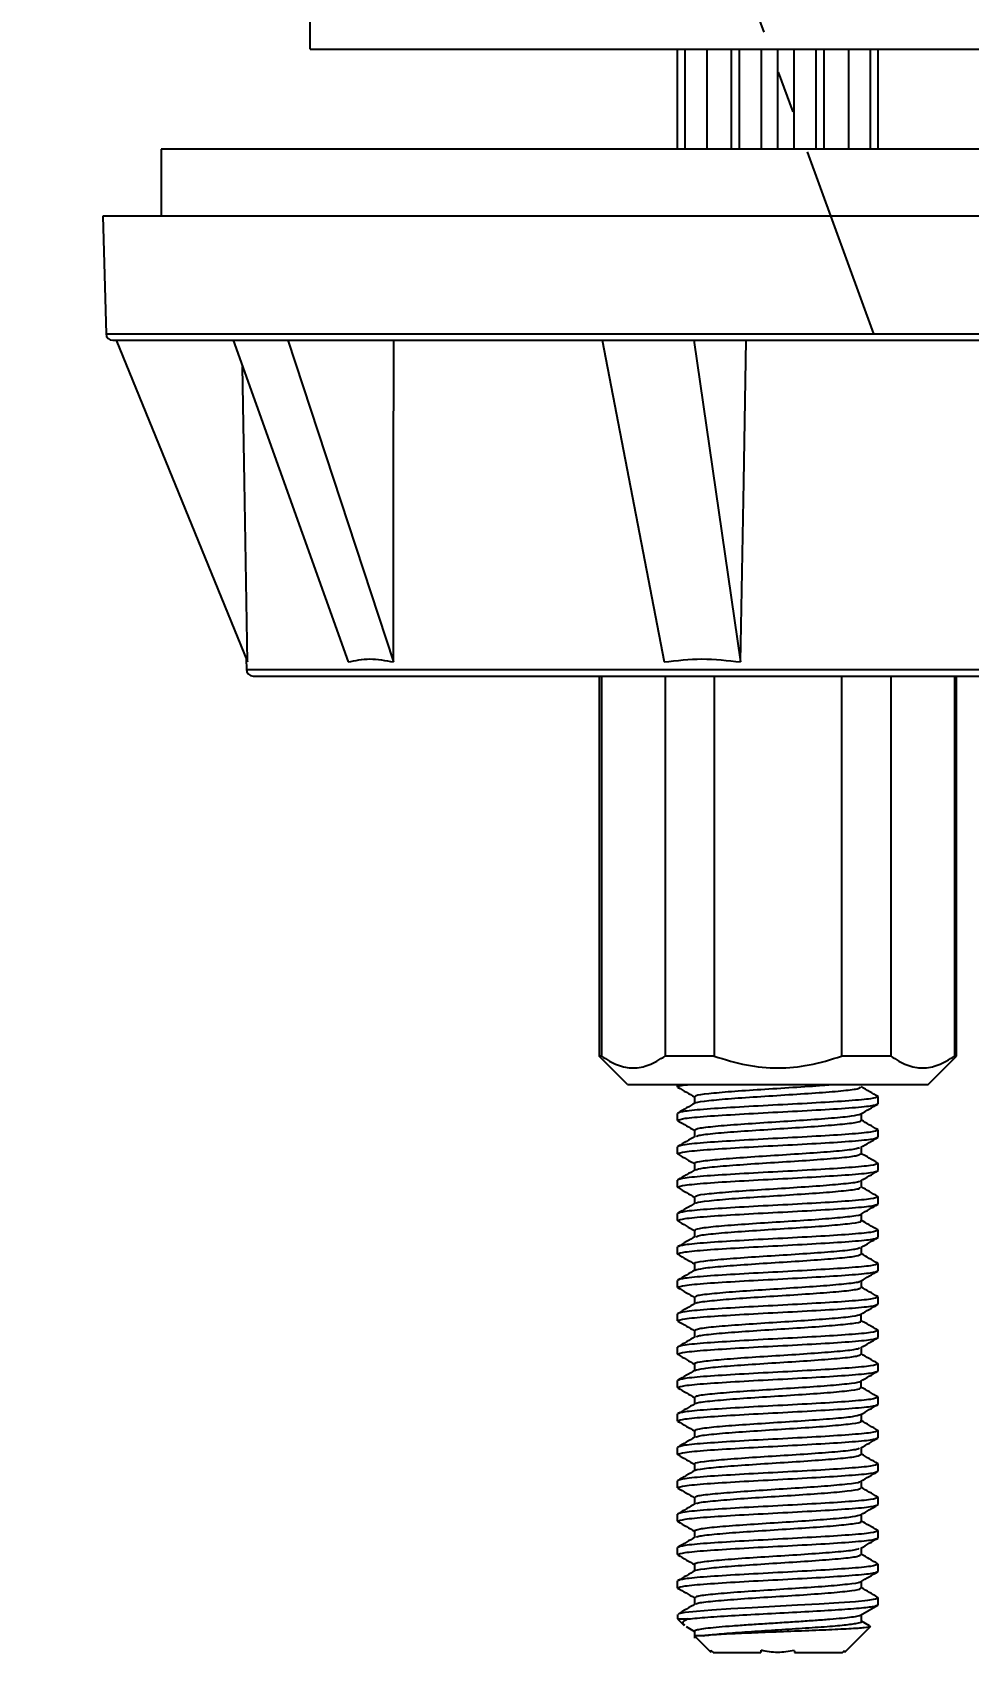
# Model space of a CAD drawing. Header units: millimetres. Extents: x 1261 to 1854, y -639 to -219.
# Drawn here: x 1374.28 to 1402.29, y -533.43 to -484.93 of the extents above; entities that cross this region are included whole.
import ezdxf

# ---------------------------------------------------------------- set-up
doc = ezdxf.new("R2010")
doc.units = ezdxf.units.MM
doc.header["$LTSCALE"] = 0.1
doc.linetypes.add('CENTERX2', pattern=[101.6, 63.5, -12.7, 12.7, -12.7])
doc.layers.get('0').update_dxf_attribs({"lineweight": 13})
doc.layers.add('CENTER', color=1, linetype='CENTERX2')
doc.layers.add('DIM', color=3, linetype='Continuous', lineweight=9)
doc.styles.get("Standard").update_dxf_attribs({"font": 'arial.ttf'})
doc.dimstyles.new('ISO-25', dxfattribs={"dimtxt": 2.5, "dimasz": 2.5, "dimexe": 1.25, "dimexo": 0.625, "dimtad": 1, "dimtxsty": 'Standard', "dimcen": 2.5, "dimadec": 0, "dimazin": 0, "dimtfac": 1, "dimtmove": 0, "dimatfit": 3, "dimfxl": 0, "dimarcsym": 0})

# ---------------------------------------------------------------- blocks, each defined once
blk = doc.blocks.new('*D26')
at = {"layer": 'Defpoints', "color": 0}
for p in [(1403.894, -367.966), (1389.84, -385.919), (1376.617, -431.218), (1399.449, -493.949), (1403.894, -510.787)]:
    blk.add_point(p, dxfattribs=at)
at = {"layer": 'DIM', "color": 3, "linetype": 'ByBlock', "lineweight": -2}
blk.add_line((1376.403, -430.63), (1362.061, -391.227), dxfattribs=at)
blk.add_arc((1403.894, -506.16), 121.059, 91.18324, 108.81676, dxfattribs=at)
at = {"layer": 'DIM', "color": 3}
for points in [[(1401.389, -384.71), (1401.398, -385.543), (1403.894, -385.1)], [(1364.985, -391.963), (1364.708, -391.178), (1362.489, -392.401)]]:
    blk.add_solid(points, dxfattribs=at)
at = {"layer": 'DIM', "color": 3, "insert": (1382.32, -383.81), "char_height": 5, "attachment_point": 5, "rotation": 10}
blk.add_mtext('20°', dxfattribs=at)

msp = doc.modelspace()

# ---------------------------------------------------------------- linework, layer by layer
at = {"color": 7, "linetype": 'Continuous', "lineweight": 25}
for p, q in [((1382.587, -485.426), (1382.587, -484.426)), ((1382.587, -485.426), (1424.587, -485.426)), ((1393.587, -488.426), (1393.587, -485.426)), ((1393.816, -488.426), (1393.816, -485.426)), ((1394.466, -488.426), (1394.466, -485.426)), ((1395.199, -488.426), (1395.199, -485.426)), ((1395.439, -488.426), (1395.439, -485.426)), ((1396.1, -488.426), (1396.1, -485.426)), ((1396.587, -488.426), (1396.587, -485.426)), ((1397.075, -488.426), (1397.075, -485.426)), ((1397.735, -488.426), (1397.735, -485.426)), ((1397.976, -488.426), (1397.976, -485.426)), ((1398.709, -488.426), (1398.709, -485.426)), ((1399.359, -488.426), (1399.359, -485.426)), ((1399.587, -488.426), (1399.587, -485.426)), ((1378.133, -488.426), (1378.133, -490.426)), ((1403.987, -488.426), (1378.133, -488.426)), ((1376.387, -490.426), (1376.479, -493.949)), ((1428.182, -490.426), (1376.387, -490.426)), ((1376.479, -493.949), (1428.089, -493.949)), ((1376.68, -494.145), (1427.914, -494.145)), ((1376.786, -494.145), (1380.709, -503.772)), ((1380.288, -494.145), (1383.726, -503.772)), ((1381.917, -494.145), (1385.083, -503.772)), ((1391.327, -494.145), (1393.188, -503.772)), ((1394.069, -494.145), (1395.472, -503.772)), ((1380.674, -503.685), (1380.679, -503.997)), ((1380.679, -503.997), (1383.252, -503.997)), ((1380.88, -504.195), (1383.43, -504.195)), ((1383.252, -503.997), (1424.627, -503.997)), ((1383.43, -504.195), (1383.599, -504.195)), ((1383.599, -504.195), (1424.45, -504.195)), ((1391.237, -504.195), (1391.237, -515.576)), ((1391.306, -504.195), (1391.306, -515.576)), ((1393.209, -504.195), (1393.209, -515.576)), ((1394.684, -504.195), (1394.684, -515.576)), ((1398.491, -504.195), (1398.491, -515.576)), ((1399.966, -504.195), (1399.966, -515.576)), ((1401.869, -504.195), (1401.869, -515.576)), ((1401.937, -515.576), (1401.937, -504.195)), ((1392.087, -516.426), (1391.237, -515.576)), ((1391.306, -515.576), (1391.237, -515.576)), ((1394.684, -515.576), (1393.209, -515.576)), ((1399.966, -515.576), (1398.491, -515.576)), ((1401.087, -516.426), (1401.937, -515.576)), ((1401.937, -515.576), (1401.869, -515.576)), ((1392.087, -516.426), (1401.087, -516.426)), ((1393.587, -516.5), (1393.587, -516.426)), ((1393.64, -516.514), (1393.587, -516.5)), ((1394.089, -516.787), (1394.089, -516.99)), ((1399.587, -517), (1399.587, -516.788)), ((1393.587, -517.5), (1393.587, -517.288)), ((1393.644, -517.515), (1393.587, -517.5)), ((1399.087, -517.5), (1399.087, -517.296)), ((1394.088, -517.786), (1394.088, -517.991)), ((1399.524, -517.771), (1399.587, -517.788)), ((1399.587, -518), (1399.587, -517.788)), ((1393.587, -518.5), (1393.587, -518.288)), ((1393.65, -518.517), (1393.587, -518.5)), ((1399.087, -518.501), (1399.087, -518.297)), ((1394.088, -518.788), (1394.088, -518.992)), ((1399.53, -518.773), (1399.587, -518.788)), ((1399.587, -519), (1399.587, -518.788)), ((1393.587, -519.5), (1393.587, -519.288)), ((1393.629, -519.517), (1393.587, -519.5)), ((1399.087, -519.501), (1399.087, -519.297)), ((1394.089, -519.787), (1394.089, -519.992)), ((1399.535, -519.774), (1399.587, -519.788)), ((1399.587, -520), (1399.587, -519.788)), ((1393.587, -520.5), (1393.587, -520.288)), ((1399.087, -520.501), (1399.087, -520.297)), ((1393.632, -520.512), (1393.587, -520.5)), ((1394.088, -520.788), (1394.088, -520.992)), ((1399.545, -520.771), (1399.587, -520.788)), ((1399.587, -521), (1399.587, -520.788)), ((1393.587, -521.5), (1393.587, -521.288)), ((1399.086, -521.502), (1399.086, -521.297)), ((1393.634, -521.512), (1393.587, -521.5)), ((1394.089, -521.787), (1394.089, -521.991)), ((1399.531, -521.773), (1399.587, -521.788)), ((1399.587, -522), (1399.587, -521.788)), ((1393.587, -522.5), (1393.587, -522.288)), ((1399.085, -522.501), (1399.085, -522.298)), ((1393.639, -522.514), (1393.587, -522.5)), ((1394.09, -522.787), (1394.09, -522.991)), ((1399.53, -522.773), (1399.587, -522.788)), ((1399.587, -523), (1399.587, -522.788)), ((1393.587, -523.5), (1393.587, -523.288)), ((1399.084, -523.501), (1399.084, -523.297)), ((1393.64, -523.514), (1393.587, -523.5)), ((1394.09, -523.787), (1394.09, -523.99)), ((1399.529, -523.772), (1399.587, -523.788)), ((1399.587, -524), (1399.587, -523.788)), ((1393.587, -524.5), (1393.587, -524.288)), ((1399.085, -524.501), (1399.085, -524.298)), ((1393.646, -524.516), (1393.587, -524.5)), ((1394.091, -524.787), (1394.091, -524.991)), ((1399.535, -524.774), (1399.587, -524.788)), ((1399.587, -525), (1399.587, -524.788)), ((1393.587, -525.5), (1393.587, -525.288)), ((1399.084, -525.501), (1399.084, -525.297)), ((1393.644, -525.515), (1393.587, -525.5)), ((1394.09, -525.787), (1394.09, -525.99)), ((1399.536, -525.774), (1399.587, -525.788)), ((1399.587, -526), (1399.587, -525.788)), ((1393.587, -526.5), (1393.587, -526.288)), ((1393.643, -526.515), (1393.587, -526.5)), ((1399.085, -526.501), (1399.085, -526.297)), ((1399.541, -526.776), (1399.587, -526.788)), ((1394.089, -526.786), (1394.089, -526.991)), ((1399.587, -527), (1399.587, -526.788)), ((1393.587, -527.5), (1393.587, -527.288)), ((1393.63, -527.517), (1393.587, -527.5)), ((1399.087, -527.501), (1399.087, -527.296)), ((1394.088, -527.787), (1394.088, -527.991)), ((1399.542, -527.776), (1399.587, -527.788)), ((1399.587, -528), (1399.587, -527.788)), ((1393.587, -528.5), (1393.587, -528.288)), ((1393.64, -528.514), (1393.587, -528.5)), ((1399.086, -528.501), (1399.086, -528.296)), ((1394.088, -528.787), (1394.088, -528.991)), ((1399.545, -528.771), (1399.587, -528.788)), ((1399.587, -529), (1399.587, -528.788)), ((1393.587, -529.5), (1393.587, -529.288)), ((1393.646, -529.516), (1393.587, -529.5)), ((1399.087, -529.5), (1399.087, -529.296)), ((1394.087, -529.787), (1394.087, -529.991)), ((1399.525, -529.771), (1399.587, -529.788)), ((1399.587, -530), (1399.587, -529.788)), ((1393.587, -530.5), (1393.587, -530.288)), ((1393.651, -530.517), (1393.587, -530.5)), ((1399.087, -530.502), (1399.087, -530.297)), ((1394.088, -530.788), (1394.088, -530.992)), ((1399.531, -530.773), (1399.587, -530.788)), ((1399.587, -531), (1399.587, -530.788)), ((1393.587, -531.5), (1393.587, -531.288)), ((1399.086, -531.501), (1399.086, -531.298)), ((1394.09, -531.791), (1394.09, -531.991)), ((1399.063, -532.309), (1399.579, -532.01)), ((1399.535, -531.774), (1399.587, -531.788)), ((1399.587, -532), (1399.587, -531.788)), ((1393.587, -532.288), (1393.587, -532.426)), ((1393.587, -532.426), (1393.781, -532.62)), ((1393.587, -532.426), (1393.901, -532.426)), ((1399.086, -532.501), (1399.086, -532.296)), ((1399.333, -532.634), (1399.086, -532.49)), ((1393.838, -532.652), (1394.089, -532.798)), ((1394.087, -532.926), (1394.581, -533.42)), ((1394.089, -532.788), (1394.089, -533.001)), ((1399.358, -532.656), (1398.581, -533.432)), ((1399.327, -532.645), (1399.358, -532.656)), ((1394.651, -533.426), (1396.081, -533.426)), ((1397.081, -533.426), (1398.524, -533.426))]:
    msp.add_line(p, q, dxfattribs=at)
at = {"color": 7, "linetype": 'Continuous', "lineweight": 25, "flags": 128}
for points in [[(1385.083, -503.772), (1385.086, -498.381), (1385.09, -494.145)], [(1395.472, -503.772), (1395.564, -498.381), (1395.637, -494.145)], [(1380.709, -503.772), (1380.623, -498.381), (1380.568, -494.928)], [(1393.618, -532.273), (1393.628, -532.262), (1393.817, -532.226), (1394.151, -532.189), (1394.612, -532.153), (1395.176, -532.116), (1395.813, -532.08), (1396.491, -532.043), (1397.175, -532.007), (1397.827, -531.971), (1398.415, -531.934), (1398.907, -531.898), (1399.278, -531.861), (1399.509, -531.825), (1399.587, -531.788), (1399.587, -531.788)]]:
    msp.add_lwpolyline(points, dxfattribs=at)
at = {"color": 7, "linetype": 'Continuous', "lineweight": 25}
for centre, start in [((1376.68, -493.944), 181.5), ((1380.88, -503.994), 181)]:
    msp.add_arc(centre, 0.201, start, 270, dxfattribs=at)
for points, knots in [([(1383.726, -503.772), (1383.937, -503.729), (1384.36, -503.642), (1384.842, -503.729), (1385.083, -503.772)], [0, 0, 0, 0, 0.5, 1, 1, 1, 1]), ([(1393.188, -503.772), (1393.561, -503.729), (1394.308, -503.642), (1395.084, -503.729), (1395.472, -503.772)], [0, 0, 0, 0, 0.5, 1, 1, 1, 1]), ([(1391.306, -515.576), (1391.466, -515.676), (1391.776, -515.87), (1392.257, -515.954), (1392.739, -515.87), (1393.049, -515.676), (1393.209, -515.576)], [0, 0, 0, 0, 0.258356, 0.500045, 0.741711, 1, 1, 1, 1]), ([(1394.684, -515.576), (1395.004, -515.676), (1395.624, -515.87), (1396.588, -515.954), (1397.551, -515.87), (1398.171, -515.676), (1398.491, -515.576)], [0, 0, 0, 0, 0.2583564, 0.500045, 0.7417112, 1, 1, 1, 1]), ([(1399.966, -515.576), (1400.126, -515.676), (1400.436, -515.87), (1400.918, -515.954), (1401.399, -515.87), (1401.709, -515.676), (1401.869, -515.576)], [0, 0, 0, 0, 0.258356, 0.500045, 0.741711, 1, 1, 1, 1]), ([(1393.587, -516.5), (1393.604, -516.479), (1393.623, -516.454), (1393.889, -516.43), (1393.929, -516.426)], [0, 0, 0, 0, 0.851942, 1, 1, 1, 1]), ([(1393.596, -516.51), (1393.681, -516.56), (1393.845, -516.655), (1394.01, -516.75), (1394.089, -516.796)], [0, 0, 0, 0, 0.517583, 1, 1, 1, 1]), ([(1394.133, -516.787), (1394.125, -516.776), (1394.104, -516.744), (1394.483, -516.692), (1395.158, -516.631), (1396.072, -516.57), (1397.037, -516.509), (1397.787, -516.461), (1398.088, -516.433), (1398.165, -516.426)], [0, 0, 0, 0, 0.093586, 0.263252, 0.432798, 0.602405, 0.772014, 0.941568, 1, 1, 1, 1]), ([(1394.14, -516.98), (1394.139, -516.975), (1394.134, -516.95), (1394.493, -516.905), (1395.158, -516.843), (1396.07, -516.782), (1397.046, -516.721), (1397.958, -516.66), (1398.664, -516.599), (1399.061, -516.543), (1399.051, -516.509), (1399.047, -516.494)], [0, 0, 0, 0, 0.028487, 0.154564, 0.280552, 0.406584, 0.532619, 0.658613, 0.784688, 0.910637, 1, 1, 1, 1]), ([(1399.59, -516.788), (1399.506, -516.739), (1399.337, -516.641), (1399.167, -516.542), (1399.083, -516.493)], [0, 0, 0, 0, 0.500047, 1, 1, 1, 1]), ([(1399.587, -516.788), (1399.542, -516.809), (1399.452, -516.851), (1398.758, -516.913), (1397.767, -516.976), (1396.587, -517.038), (1395.408, -517.101), (1394.416, -517.163), (1393.723, -517.226), (1393.633, -517.268), (1393.587, -517.288)], [0, 0, 0, 0, 0.125, 0.25, 0.375, 0.5, 0.625, 0.75, 0.875, 1, 1, 1, 1]), ([(1393.587, -517.5), (1393.633, -517.479), (1393.723, -517.437), (1394.416, -517.375), (1395.408, -517.312), (1396.587, -517.25), (1397.767, -517.187), (1398.758, -517.125), (1399.452, -517.062), (1399.542, -517.021), (1399.587, -517)], [0, 0, 0, 0, 0.125, 0.25, 0.375, 0.5, 0.625, 0.75, 0.875, 1, 1, 1, 1]), ([(1394.108, -516.979), (1394.024, -517.028), (1393.854, -517.127), (1393.684, -517.225), (1393.599, -517.275)], [0, 0, 0, 0, 0.499836, 1, 1, 1, 1]), ([(1399.069, -517.307), (1399.154, -517.257), (1399.324, -517.159), (1399.494, -517.06), (1399.579, -517.011)], [0, 0, 0, 0, 0.499782, 1, 1, 1, 1]), ([(1393.596, -517.511), (1393.681, -517.561), (1393.845, -517.656), (1394.009, -517.751), (1394.088, -517.796)], [0, 0, 0, 0, 0.519301, 1, 1, 1, 1]), ([(1394.105, -517.787), (1394.127, -517.769), (1394.175, -517.73), (1394.678, -517.672), (1395.453, -517.61), (1396.398, -517.549), (1397.372, -517.488), (1398.224, -517.427), (1398.862, -517.366), (1399.001, -517.325), (1399.07, -517.305)], [0, 0, 0, 0, 0.112119, 0.239293, 0.366164, 0.493358, 0.62021, 0.747416, 0.874259, 1, 1, 1, 1]), ([(1394.152, -517.98), (1394.169, -517.969), (1394.216, -517.936), (1394.684, -517.884), (1395.452, -517.823), (1396.399, -517.762), (1397.369, -517.7), (1398.232, -517.639), (1398.828, -517.578), (1399.11, -517.531), (1399.059, -517.505), (1399.048, -517.499)], [0, 0, 0, 0, 0.073367, 0.200703, 0.327735, 0.455091, 0.582104, 0.709472, 0.836477, 0.963847, 1, 1, 1, 1]), ([(1399.576, -517.775), (1399.491, -517.726), (1399.328, -517.631), (1399.165, -517.536), (1399.087, -517.491)], [0, 0, 0, 0, 0.520791, 1, 1, 1, 1]), ([(1399.587, -517.788), (1399.542, -517.809), (1399.452, -517.851), (1398.758, -517.913), (1397.767, -517.976), (1396.587, -518.038), (1395.408, -518.101), (1394.416, -518.163), (1393.723, -518.226), (1393.633, -518.268), (1393.587, -518.288)], [0, 0, 0, 0, 0.125, 0.25, 0.375, 0.5, 0.625, 0.75, 0.875, 1, 1, 1, 1]), ([(1393.587, -518.5), (1393.633, -518.479), (1393.723, -518.437), (1394.416, -518.375), (1395.408, -518.312), (1396.587, -518.25), (1397.767, -518.187), (1398.758, -518.125), (1399.452, -518.062), (1399.542, -518.021), (1399.587, -518)], [0, 0, 0, 0, 0.125, 0.25, 0.375, 0.5, 0.625, 0.75, 0.875, 1, 1, 1, 1]), ([(1394.108, -517.979), (1394.023, -518.029), (1393.853, -518.127), (1393.683, -518.226), (1393.598, -518.275)], [0, 0, 0, 0, 0.499805, 1, 1, 1, 1]), ([(1399.067, -518.308), (1399.152, -518.259), (1399.322, -518.16), (1399.492, -518.062), (1399.577, -518.012)], [0, 0, 0, 0, 0.499796, 1, 1, 1, 1]), ([(1393.598, -518.513), (1393.684, -518.562), (1393.847, -518.657), (1394.01, -518.752), (1394.088, -518.797)], [0, 0, 0, 0, 0.52129, 1, 1, 1, 1]), ([(1394.12, -518.788), (1394.11, -518.783), (1394.056, -518.758), (1394.327, -518.712), (1394.905, -518.651), (1395.763, -518.59), (1396.731, -518.528), (1397.682, -518.467), (1398.464, -518.406), (1398.949, -518.352), (1399.006, -518.319), (1399.028, -518.306)], [0, 0, 0, 0, 0.030462, 0.157704, 0.2846226, 0.4118441, 0.5387919, 0.6659847, 0.7929696, 0.9201269, 1, 1, 1, 1]), ([(1394.111, -518.983), (1394.173, -518.963), (1394.301, -518.923), (1394.916, -518.863), (1395.761, -518.802), (1396.732, -518.741), (1397.68, -518.68), (1398.467, -518.618), (1398.988, -518.558), (1399.047, -518.519), (1399.076, -518.5)], [0, 0, 0, 0, 0.120963, 0.247576, 0.374491, 0.501132, 0.628019, 0.754697, 0.881548, 1, 1, 1, 1]), ([(1399.579, -518.776), (1399.493, -518.727), (1399.33, -518.632), (1399.166, -518.537), (1399.087, -518.491)], [0, 0, 0, 0, 0.519525, 1, 1, 1, 1]), ([(1399.587, -518.788), (1399.542, -518.809), (1399.452, -518.851), (1398.758, -518.913), (1397.767, -518.976), (1396.587, -519.038), (1395.408, -519.101), (1394.416, -519.163), (1393.723, -519.226), (1393.633, -519.268), (1393.587, -519.288)], [0, 0, 0, 0, 0.125, 0.25, 0.375, 0.5, 0.625, 0.75, 0.875, 1, 1, 1, 1]), ([(1393.587, -519.5), (1393.633, -519.479), (1393.723, -519.437), (1394.416, -519.375), (1395.408, -519.312), (1396.587, -519.25), (1397.767, -519.187), (1398.758, -519.125), (1399.452, -519.062), (1399.542, -519.021), (1399.587, -519)], [0, 0, 0, 0, 0.125, 0.25, 0.375, 0.5, 0.625, 0.75, 0.875, 1, 1, 1, 1]), ([(1394.106, -518.981), (1394.021, -519.031), (1393.851, -519.129), (1393.681, -519.228), (1393.595, -519.277)], [0, 0, 0, 0, 0.499783, 1, 1, 1, 1]), ([(1399.066, -519.309), (1399.151, -519.26), (1399.321, -519.161), (1399.491, -519.063), (1399.576, -519.013)], [0, 0, 0, 0, 0.499835, 1, 1, 1, 1]), ([(1394.132, -519.787), (1394.127, -519.776), (1394.113, -519.744), (1394.485, -519.691), (1395.177, -519.63), (1396.084, -519.569), (1397.061, -519.508), (1397.979, -519.446), (1398.66, -519.385), (1399.032, -519.339), (1399.032, -519.313), (1399.032, -519.307)], [0, 0, 0, 0, 0.072873, 0.200385, 0.327853, 0.45541, 0.582833, 0.710428, 0.837811, 0.965438, 1, 1, 1, 1]), ([(1394.142, -519.983), (1394.141, -519.977), (1394.138, -519.95), (1394.493, -519.904), (1395.176, -519.842), (1396.084, -519.781), (1397.061, -519.72), (1397.976, -519.659), (1398.666, -519.597), (1399.06, -519.545), (1399.046, -519.512), (1399.041, -519.5)], [0, 0, 0, 0, 0.037058, 0.163836, 0.29057, 0.417393, 0.544083, 0.670944, 0.797594, 0.924487, 1, 1, 1, 1]), ([(1399.579, -519.778), (1399.494, -519.728), (1399.33, -519.633), (1399.166, -519.538), (1399.087, -519.492)], [0, 0, 0, 0, 0.517521, 1, 1, 1, 1]), ([(1399.587, -519.788), (1399.542, -519.809), (1399.452, -519.851), (1398.758, -519.913), (1397.767, -519.976), (1396.587, -520.038), (1395.408, -520.101), (1394.416, -520.163), (1393.723, -520.226), (1393.633, -520.268), (1393.587, -520.288)], [0, 0, 0, 0, 0.125, 0.25, 0.375, 0.5, 0.625, 0.75, 0.875, 1, 1, 1, 1]), ([(1394.106, -519.982), (1394.021, -520.031), (1393.851, -520.13), (1393.681, -520.229), (1393.596, -520.278)], [0, 0, 0, 0, 0.49978, 1, 1, 1, 1]), ([(1393.599, -519.513), (1393.684, -519.563), (1393.847, -519.657), (1394.011, -519.752), (1394.089, -519.798)], [0, 0, 0, 0, 0.519992, 1, 1, 1, 1]), ([(1393.587, -520.5), (1393.633, -520.479), (1393.723, -520.437), (1394.416, -520.375), (1395.408, -520.312), (1396.587, -520.25), (1397.767, -520.187), (1398.758, -520.125), (1399.452, -520.062), (1399.542, -520.021), (1399.587, -520)], [0, 0, 0, 0, 0.125, 0.25, 0.375, 0.5, 0.625, 0.75, 0.875, 1, 1, 1, 1]), ([(1394.1, -520.788), (1394.125, -520.769), (1394.177, -520.73), (1394.689, -520.67), (1395.47, -520.609), (1396.417, -520.548), (1397.384, -520.487), (1398.253, -520.426), (1398.824, -520.364), (1399.108, -520.323), (1399.076, -520.303), (1399.076, -520.302)], [0, 0, 0, 0, 0.115988, 0.242, 0.368145, 0.4942, 0.6203, 0.746402, 0.872464, 0.998605, 1, 1, 1, 1]), ([(1399.075, -520.304), (1399.16, -520.255), (1399.33, -520.156), (1399.5, -520.058), (1399.585, -520.008)], [0, 0, 0, 0, 0.499842, 1, 1, 1, 1]), ([(1399.587, -520.788), (1399.542, -520.809), (1399.452, -520.851), (1398.758, -520.913), (1397.767, -520.976), (1396.587, -521.038), (1395.408, -521.101), (1394.416, -521.163), (1393.723, -521.226), (1393.633, -521.268), (1393.587, -521.288)], [0, 0, 0, 0, 0.125, 0.25, 0.375, 0.5, 0.625, 0.75, 0.875, 1, 1, 1, 1]), ([(1393.59, -520.508), (1393.675, -520.557), (1393.841, -520.654), (1394.007, -520.75), (1394.088, -520.797)], [0, 0, 0, 0, 0.511611, 1, 1, 1, 1]), ([(1394.145, -520.983), (1394.165, -520.97), (1394.217, -520.937), (1394.694, -520.883), (1395.469, -520.822), (1396.417, -520.76), (1397.385, -520.699), (1398.249, -520.638), (1398.832, -520.577), (1399.115, -520.531), (1399.062, -520.505), (1399.051, -520.5)], [0, 0, 0, 0, 0.080567, 0.207104, 0.333773, 0.460353, 0.586978, 0.713605, 0.840191, 0.966857, 1, 1, 1, 1]), ([(1399.575, -520.775), (1399.49, -520.726), (1399.327, -520.631), (1399.165, -520.537), (1399.087, -520.492)], [0, 0, 0, 0, 0.523758, 1, 1, 1, 1]), ([(1393.587, -521.5), (1393.633, -521.479), (1393.723, -521.437), (1394.416, -521.375), (1395.408, -521.312), (1396.587, -521.25), (1397.767, -521.187), (1398.758, -521.125), (1399.452, -521.062), (1399.542, -521.021), (1399.587, -521)], [0, 0, 0, 0, 0.125, 0.25, 0.375, 0.5, 0.625, 0.75, 0.875, 1, 1, 1, 1]), ([(1394.105, -520.982), (1394.02, -521.031), (1393.851, -521.13), (1393.681, -521.228), (1393.596, -521.277)], [0, 0, 0, 0, 0.49985, 1, 1, 1, 1]), ([(1394.123, -521.788), (1394.112, -521.782), (1394.061, -521.757), (1394.33, -521.711), (1394.922, -521.649), (1395.779, -521.589), (1396.749, -521.527), (1397.7, -521.466), (1398.474, -521.405), (1398.966, -521.35), (1399.017, -521.316), (1399.038, -521.302)], [0, 0, 0, 0, 0.032015, 0.158138, 0.284019, 0.410171, 0.536023, 0.662195, 0.788027, 0.914211, 1, 1, 1, 1]), ([(1399.075, -521.304), (1399.16, -521.255), (1399.33, -521.156), (1399.5, -521.057), (1399.584, -521.008)], [0, 0, 0, 0, 0.499845, 1, 1, 1, 1]), ([(1399.587, -521.788), (1399.542, -521.809), (1399.452, -521.851), (1398.758, -521.913), (1397.767, -521.976), (1396.587, -522.038), (1395.408, -522.101), (1394.416, -522.163), (1393.723, -522.226), (1393.633, -522.268), (1393.587, -522.288)], [0, 0, 0, 0, 0.125, 0.25, 0.375, 0.5, 0.625, 0.75, 0.875, 1, 1, 1, 1]), ([(1393.592, -521.508), (1393.677, -521.558), (1393.843, -521.654), (1394.009, -521.751), (1394.089, -521.798)], [0, 0, 0, 0, 0.511972, 1, 1, 1, 1]), ([(1394.111, -521.982), (1394.175, -521.963), (1394.304, -521.923), (1394.933, -521.862), (1395.777, -521.801), (1396.75, -521.739), (1397.698, -521.679), (1398.475, -521.617), (1398.994, -521.558), (1399.046, -521.519), (1399.071, -521.5)], [0, 0, 0, 0, 0.122761, 0.249624, 0.376761, 0.503595, 0.630752, 0.757566, 0.884735, 1, 1, 1, 1]), ([(1399.577, -521.777), (1399.492, -521.728), (1399.329, -521.633), (1399.165, -521.537), (1399.086, -521.492)], [0, 0, 0, 0, 0.518222, 1, 1, 1, 1]), ([(1393.587, -522.5), (1393.633, -522.479), (1393.723, -522.437), (1394.416, -522.375), (1395.408, -522.312), (1396.587, -522.25), (1397.767, -522.187), (1398.758, -522.125), (1399.452, -522.062), (1399.542, -522.021), (1399.587, -522)], [0, 0, 0, 0, 0.125, 0.25, 0.375, 0.5, 0.625, 0.75, 0.875, 1, 1, 1, 1]), ([(1394.108, -521.981), (1394.023, -522.03), (1393.853, -522.129), (1393.684, -522.227), (1393.599, -522.276)], [0, 0, 0, 0, 0.499859, 1, 1, 1, 1]), ([(1394.132, -522.788), (1394.127, -522.775), (1394.113, -522.743), (1394.497, -522.69), (1395.191, -522.629), (1396.102, -522.568), (1397.078, -522.507), (1397.994, -522.445), (1398.671, -522.384), (1399.042, -522.337), (1399.037, -522.31), (1399.035, -522.304)], [0, 0, 0, 0, 0.074998, 0.201274, 0.327891, 0.454186, 0.580783, 0.707107, 0.833675, 0.960036, 1, 1, 1, 1]), ([(1399.072, -522.305), (1399.157, -522.256), (1399.326, -522.157), (1399.496, -522.059), (1399.581, -522.009)], [0, 0, 0, 0, 0.499826, 1, 1, 1, 1]), ([(1399.587, -522.788), (1399.542, -522.809), (1399.452, -522.851), (1398.758, -522.913), (1397.767, -522.976), (1396.587, -523.038), (1395.408, -523.101), (1394.416, -523.163), (1393.723, -523.226), (1393.633, -523.268), (1393.587, -523.288)], [0, 0, 0, 0, 0.125, 0.25, 0.375, 0.5, 0.625, 0.75, 0.875, 1, 1, 1, 1]), ([(1393.595, -522.51), (1393.68, -522.559), (1393.845, -522.655), (1394.01, -522.751), (1394.09, -522.798)], [0, 0, 0, 0, 0.514781, 1, 1, 1, 1]), ([(1394.144, -522.982), (1394.143, -522.976), (1394.142, -522.949), (1394.506, -522.902), (1395.19, -522.841), (1396.103, -522.78), (1397.078, -522.719), (1397.992, -522.658), (1398.676, -522.597), (1399.064, -522.544), (1399.047, -522.512), (1399.041, -522.5)], [0, 0, 0, 0, 0.037223, 0.164073, 0.291266, 0.418136, 0.545309, 0.672208, 0.799353, 0.926289, 1, 1, 1, 1]), ([(1399.576, -522.776), (1399.491, -522.727), (1399.327, -522.632), (1399.164, -522.537), (1399.085, -522.491)], [0, 0, 0, 0, 0.518181, 1, 1, 1, 1]), ([(1393.587, -523.5), (1393.633, -523.479), (1393.723, -523.437), (1394.416, -523.375), (1395.408, -523.312), (1396.587, -523.25), (1397.767, -523.187), (1398.758, -523.125), (1399.452, -523.062), (1399.542, -523.021), (1399.587, -523)], [0, 0, 0, 0, 0.125, 0.25, 0.375, 0.5, 0.625, 0.75, 0.875, 1, 1, 1, 1]), ([(1394.108, -522.981), (1394.023, -523.03), (1393.854, -523.129), (1393.684, -523.227), (1393.599, -523.276)], [0, 0, 0, 0, 0.499853, 1, 1, 1, 1]), ([(1394.101, -523.787), (1394.126, -523.768), (1394.176, -523.729), (1394.705, -523.669), (1395.481, -523.608), (1396.433, -523.547), (1397.405, -523.486), (1398.248, -523.424), (1398.878, -523.364), (1399.006, -523.324), (1399.069, -523.304)], [0, 0, 0, 0, 0.117052, 0.243689, 0.370323, 0.496913, 0.623592, 0.750138, 0.876855, 1, 1, 1, 1]), ([(1399.069, -523.306), (1399.154, -523.257), (1399.324, -523.158), (1399.493, -523.06), (1399.578, -523.01)], [0, 0, 0, 0, 0.499809, 1, 1, 1, 1]), ([(1399.587, -523.788), (1399.542, -523.809), (1399.452, -523.851), (1398.758, -523.913), (1397.767, -523.976), (1396.587, -524.038), (1395.408, -524.101), (1394.416, -524.163), (1393.723, -524.226), (1393.633, -524.268), (1393.587, -524.288)], [0, 0, 0, 0, 0.125, 0.25, 0.375, 0.5, 0.625, 0.75, 0.875, 1, 1, 1, 1]), ([(1393.597, -523.51), (1393.682, -523.56), (1393.846, -523.655), (1394.011, -523.751), (1394.09, -523.797)], [0, 0, 0, 0, 0.516332, 1, 1, 1, 1]), ([(1394.149, -523.981), (1394.168, -523.968), (1394.219, -523.935), (1394.711, -523.882), (1395.48, -523.82), (1396.434, -523.759), (1397.402, -523.698), (1398.256, -523.637), (1398.846, -523.576), (1399.112, -523.53), (1399.062, -523.505), (1399.052, -523.5)], [0, 0, 0, 0, 0.07933, 0.206551, 0.333769, 0.460943, 0.588206, 0.715336, 0.842638, 0.969727, 1, 1, 1, 1]), ([(1399.576, -523.776), (1399.491, -523.727), (1399.327, -523.632), (1399.163, -523.537), (1399.084, -523.491)], [0, 0, 0, 0, 0.517822, 1, 1, 1, 1]), ([(1393.587, -524.5), (1393.633, -524.479), (1393.723, -524.437), (1394.416, -524.375), (1395.408, -524.312), (1396.587, -524.25), (1397.767, -524.187), (1398.758, -524.125), (1399.452, -524.062), (1399.542, -524.021), (1399.587, -524)], [0, 0, 0, 0, 0.125, 0.25, 0.375, 0.5, 0.625, 0.75, 0.875, 1, 1, 1, 1]), ([(1394.108, -523.98), (1394.023, -524.029), (1393.854, -524.128), (1393.684, -524.227), (1393.599, -524.276)], [0, 0, 0, 0, 0.499852, 1, 1, 1, 1]), ([(1394.124, -524.787), (1394.113, -524.782), (1394.064, -524.756), (1394.338, -524.71), (1394.937, -524.649), (1395.796, -524.587), (1396.766, -524.526), (1397.718, -524.465), (1398.482, -524.404), (1398.964, -524.351), (1399.01, -524.318), (1399.027, -524.306)], [0, 0, 0, 0, 0.033639, 0.160706, 0.287983, 0.41509, 0.54233, 0.66948, 0.796674, 0.923872, 1, 1, 1, 1]), ([(1399.067, -524.308), (1399.152, -524.258), (1399.321, -524.16), (1399.491, -524.061), (1399.576, -524.012)], [0, 0, 0, 0, 0.499854, 1, 1, 1, 1]), ([(1399.587, -524.788), (1399.542, -524.809), (1399.452, -524.851), (1398.758, -524.913), (1397.767, -524.976), (1396.587, -525.038), (1395.408, -525.101), (1394.416, -525.163), (1393.723, -525.226), (1393.633, -525.268), (1393.587, -525.288)], [0, 0, 0, 0, 0.125, 0.25, 0.375, 0.5, 0.625, 0.75, 0.875, 1, 1, 1, 1]), ([(1393.599, -524.512), (1393.684, -524.561), (1393.848, -524.656), (1394.012, -524.751), (1394.091, -524.797)], [0, 0, 0, 0, 0.517545, 1, 1, 1, 1]), ([(1394.105, -524.983), (1394.172, -524.963), (1394.307, -524.922), (1394.947, -524.861), (1395.794, -524.8), (1396.767, -524.739), (1397.716, -524.677), (1398.485, -524.616), (1399.002, -524.557), (1399.047, -524.518), (1399.068, -524.5)], [0, 0, 0, 0, 0.125875, 0.252663, 0.379281, 0.506032, 0.632693, 0.759398, 0.886106, 1, 1, 1, 1]), ([(1399.578, -524.778), (1399.493, -524.729), (1399.329, -524.633), (1399.164, -524.537), (1399.085, -524.491)], [0, 0, 0, 0, 0.516187, 1, 1, 1, 1]), ([(1393.587, -525.5), (1393.633, -525.479), (1393.723, -525.437), (1394.416, -525.375), (1395.408, -525.312), (1396.587, -525.25), (1397.767, -525.187), (1398.758, -525.125), (1399.452, -525.062), (1399.542, -525.021), (1399.587, -525)], [0, 0, 0, 0, 0.125, 0.25, 0.375, 0.5, 0.625, 0.75, 0.875, 1, 1, 1, 1]), ([(1394.106, -524.982), (1394.021, -525.031), (1393.851, -525.13), (1393.681, -525.229), (1393.596, -525.278)], [0, 0, 0, 0, 0.499809, 1, 1, 1, 1]), ([(1394.132, -525.787), (1394.127, -525.775), (1394.114, -525.742), (1394.512, -525.689), (1395.204, -525.628), (1396.121, -525.566), (1397.097, -525.505), (1398.007, -525.444), (1398.684, -525.383), (1399.041, -525.337), (1399.036, -525.311), (1399.035, -525.305)], [0, 0, 0, 0, 0.0770061, 0.2039025, 0.3310067, 0.4578659, 0.5849985, 0.7118284, 0.8389814, 0.9657919, 1, 1, 1, 1]), ([(1399.067, -525.307), (1399.152, -525.258), (1399.322, -525.159), (1399.491, -525.061), (1399.576, -525.011)], [0, 0, 0, 0, 0.4998572, 1, 1, 1, 1]), ([(1399.587, -525.788), (1399.542, -525.809), (1399.452, -525.851), (1398.758, -525.913), (1397.767, -525.976), (1396.587, -526.038), (1395.408, -526.101), (1394.416, -526.163), (1393.723, -526.226), (1393.633, -526.268), (1393.587, -526.288)], [0, 0, 0, 0, 0.125, 0.25, 0.375, 0.5, 0.625, 0.75, 0.875, 1, 1, 1, 1]), ([(1393.599, -525.511), (1393.684, -525.561), (1393.847, -525.656), (1394.011, -525.751), (1394.09, -525.797)], [0, 0, 0, 0, 0.517762, 1, 1, 1, 1]), ([(1394.143, -525.984), (1394.142, -525.977), (1394.14, -525.949), (1394.519, -525.901), (1395.203, -525.84), (1396.122, -525.779), (1397.097, -525.718), (1398.004, -525.656), (1398.69, -525.595), (1399.064, -525.543), (1399.047, -525.511), (1399.04, -525.5)], [0, 0, 0, 0, 0.0434044, 0.1697571, 0.2963167, 0.4226324, 0.5492204, 0.6755071, 0.8021154, 0.9283827, 1, 1, 1, 1]), ([(1399.579, -525.778), (1399.495, -525.729), (1399.33, -525.633), (1399.165, -525.537), (1399.084, -525.491)], [0, 0, 0, 0, 0.5146714, 1, 1, 1, 1]), ([(1393.587, -526.5), (1393.633, -526.479), (1393.723, -526.437), (1394.416, -526.375), (1395.408, -526.312), (1396.587, -526.25), (1397.767, -526.187), (1398.758, -526.125), (1399.452, -526.062), (1399.542, -526.021), (1399.587, -526)], [0, 0, 0, 0, 0.125, 0.25, 0.375, 0.5, 0.625, 0.75, 0.875, 1, 1, 1, 1]), ([(1394.103, -525.983), (1394.018, -526.032), (1393.849, -526.131), (1393.679, -526.229), (1393.594, -526.279)], [0, 0, 0, 0, 0.499829, 1, 1, 1, 1]), ([(1399.068, -526.307), (1399.152, -526.258), (1399.322, -526.159), (1399.491, -526.061), (1399.576, -526.011)], [0, 0, 0, 0, 0.499864, 1, 1, 1, 1]), ([(1393.597, -526.511), (1393.682, -526.56), (1393.846, -526.655), (1394.01, -526.751), (1394.089, -526.796)], [0, 0, 0, 0, 0.517837, 1, 1, 1, 1]), ([(1394.099, -526.787), (1394.127, -526.767), (1394.185, -526.728), (1394.715, -526.668), (1395.499, -526.607), (1396.45, -526.546), (1397.423, -526.484), (1398.262, -526.423), (1398.881, -526.363), (1399.003, -526.324), (1399.062, -526.304)], [0, 0, 0, 0, 0.118429, 0.245561, 0.372338, 0.499458, 0.626256, 0.753355, 0.880182, 1, 1, 1, 1]), ([(1394.137, -526.985), (1394.161, -526.971), (1394.217, -526.936), (1394.719, -526.881), (1395.499, -526.819), (1396.451, -526.758), (1397.419, -526.697), (1398.271, -526.636), (1398.854, -526.574), (1399.115, -526.529), (1399.063, -526.504), (1399.053, -526.499)], [0, 0, 0, 0, 0.089121, 0.215292, 0.341111, 0.467271, 0.593109, 0.719248, 0.845116, 0.971227, 1, 1, 1, 1]), ([(1399.583, -526.78), (1399.498, -526.73), (1399.332, -526.634), (1399.166, -526.538), (1399.085, -526.49)], [0, 0, 0, 0, 0.511902, 1, 1, 1, 1]), ([(1399.587, -526.788), (1399.542, -526.809), (1399.452, -526.851), (1398.758, -526.913), (1397.767, -526.976), (1396.587, -527.038), (1395.408, -527.101), (1394.416, -527.163), (1393.723, -527.226), (1393.633, -527.268), (1393.587, -527.288)], [0, 0, 0, 0, 0.125, 0.25, 0.375, 0.5, 0.625, 0.75, 0.875, 1, 1, 1, 1]), ([(1393.587, -527.5), (1393.633, -527.479), (1393.723, -527.437), (1394.416, -527.375), (1395.408, -527.312), (1396.587, -527.25), (1397.767, -527.187), (1398.758, -527.125), (1399.452, -527.062), (1399.542, -527.021), (1399.587, -527)], [0, 0, 0, 0, 0.125, 0.25, 0.375, 0.5, 0.625, 0.75, 0.875, 1, 1, 1, 1]), ([(1394.1, -526.984), (1394.015, -527.033), (1393.845, -527.132), (1393.676, -527.231), (1393.591, -527.28)], [0, 0, 0, 0, 0.499846, 1, 1, 1, 1]), ([(1399.07, -527.306), (1399.155, -527.257), (1399.325, -527.158), (1399.494, -527.06), (1399.579, -527.01)], [0, 0, 0, 0, 0.499846, 1, 1, 1, 1]), ([(1393.601, -527.513), (1393.686, -527.563), (1393.848, -527.657), (1394.011, -527.751), (1394.088, -527.796)], [0, 0, 0, 0, 0.524405, 1, 1, 1, 1]), ([(1394.105, -527.984), (1394.104, -527.984), (1394.074, -527.963), (1394.363, -527.921), (1394.943, -527.86), (1395.815, -527.799), (1396.783, -527.737), (1397.727, -527.676), (1398.501, -527.615), (1399.001, -527.556), (1399.048, -527.517), (1399.069, -527.499)], [0, 0, 0, 0, 0.004249, 0.130437, 0.256545, 0.382693, 0.508839, 0.634941, 0.761131, 0.88719, 1, 1, 1, 1]), ([(1394.124, -527.787), (1394.113, -527.782), (1394.062, -527.755), (1394.352, -527.709), (1394.944, -527.647), (1395.814, -527.586), (1396.783, -527.525), (1397.729, -527.464), (1398.499, -527.403), (1398.967, -527.349), (1399.013, -527.316), (1399.031, -527.304)], [0, 0, 0, 0, 0.036383, 0.163018, 0.289572, 0.416166, 0.542758, 0.669306, 0.795943, 0.922447, 1, 1, 1, 1]), ([(1399.585, -527.78), (1399.5, -527.731), (1399.334, -527.634), (1399.168, -527.538), (1399.087, -527.491)], [0, 0, 0, 0, 0.51156, 1, 1, 1, 1]), ([(1399.587, -527.788), (1399.542, -527.809), (1399.452, -527.851), (1398.758, -527.913), (1397.767, -527.976), (1396.587, -528.038), (1395.408, -528.101), (1394.416, -528.163), (1393.723, -528.226), (1393.633, -528.268), (1393.587, -528.288)], [0, 0, 0, 0, 0.125, 0.25, 0.375, 0.5, 0.625, 0.75, 0.875, 1, 1, 1, 1]), ([(1393.587, -528.5), (1393.633, -528.479), (1393.723, -528.437), (1394.416, -528.375), (1395.408, -528.312), (1396.587, -528.25), (1397.767, -528.187), (1398.758, -528.125), (1399.452, -528.062), (1399.542, -528.021), (1399.587, -528)], [0, 0, 0, 0, 0.125, 0.25, 0.375, 0.5, 0.625, 0.75, 0.875, 1, 1, 1, 1]), ([(1394.1, -527.984), (1394.015, -528.033), (1393.845, -528.132), (1393.675, -528.23), (1393.59, -528.279)], [0, 0, 0, 0, 0.499847, 1, 1, 1, 1]), ([(1399.069, -528.306), (1399.154, -528.257), (1399.324, -528.158), (1399.494, -528.06), (1399.579, -528.01)], [0, 0, 0, 0, 0.49978, 1, 1, 1, 1]), ([(1393.596, -528.51), (1393.681, -528.56), (1393.845, -528.655), (1394.009, -528.75), (1394.088, -528.796)], [0, 0, 0, 0, 0.517772, 1, 1, 1, 1]), ([(1394.131, -528.787), (1394.127, -528.774), (1394.118, -528.741), (1394.521, -528.688), (1395.219, -528.627), (1396.139, -528.565), (1397.116, -528.504), (1398.021, -528.443), (1398.697, -528.382), (1399.044, -528.336), (1399.038, -528.31), (1399.037, -528.304)], [0, 0, 0, 0, 0.078703, 0.205649, 0.332351, 0.459264, 0.586007, 0.712882, 0.839668, 0.966498, 1, 1, 1, 1]), ([(1394.147, -528.98), (1394.147, -528.974), (1394.15, -528.947), (1394.53, -528.9), (1395.218, -528.839), (1396.139, -528.778), (1397.116, -528.717), (1398.018, -528.655), (1398.702, -528.594), (1399.065, -528.542), (1399.047, -528.511), (1399.04, -528.5)], [0, 0, 0, 0, 0.037926, 0.165543, 0.292915, 0.420499, 0.547912, 0.675459, 0.802915, 0.930416, 1, 1, 1, 1]), ([(1399.576, -528.775), (1399.491, -528.726), (1399.327, -528.631), (1399.164, -528.536), (1399.086, -528.49)], [0, 0, 0, 0, 0.51994, 1, 1, 1, 1]), ([(1399.587, -528.788), (1399.542, -528.809), (1399.452, -528.851), (1398.758, -528.913), (1397.767, -528.976), (1396.587, -529.038), (1395.408, -529.101), (1394.416, -529.163), (1393.723, -529.226), (1393.633, -529.268), (1393.587, -529.288)], [0, 0, 0, 0, 0.125, 0.25, 0.375, 0.5, 0.625, 0.75, 0.875, 1, 1, 1, 1]), ([(1393.587, -529.5), (1393.633, -529.479), (1393.723, -529.437), (1394.416, -529.375), (1395.408, -529.312), (1396.587, -529.25), (1397.767, -529.187), (1398.758, -529.125), (1399.452, -529.062), (1399.542, -529.021), (1399.587, -529)], [0, 0, 0, 0, 0.125, 0.25, 0.375, 0.5, 0.625, 0.75, 0.875, 1, 1, 1, 1]), ([(1394.108, -528.979), (1394.024, -529.028), (1393.854, -529.127), (1393.684, -529.225), (1393.599, -529.275)], [0, 0, 0, 0, 0.499832, 1, 1, 1, 1]), ([(1399.069, -529.307), (1399.154, -529.258), (1399.324, -529.159), (1399.494, -529.06), (1399.579, -529.011)], [0, 0, 0, 0, 0.499782, 1, 1, 1, 1]), ([(1393.597, -529.512), (1393.682, -529.561), (1393.845, -529.656), (1394.009, -529.751), (1394.087, -529.797)], [0, 0, 0, 0, 0.519846, 1, 1, 1, 1]), ([(1394.093, -529.787), (1394.125, -529.767), (1394.191, -529.727), (1394.724, -529.667), (1395.517, -529.606), (1396.468, -529.545), (1397.438, -529.483), (1398.278, -529.422), (1398.882, -529.362), (1399.003, -529.323), (1399.061, -529.304)], [0, 0, 0, 0, 0.121701, 0.248607, 0.375341, 0.502283, 0.628979, 0.755949, 0.882617, 1, 1, 1, 1]), ([(1394.147, -529.981), (1394.172, -529.967), (1394.234, -529.934), (1394.729, -529.88), (1395.517, -529.818), (1396.469, -529.757), (1397.435, -529.696), (1398.288, -529.635), (1398.857, -529.573), (1399.121, -529.528), (1399.065, -529.504), (1399.055, -529.499)], [0, 0, 0, 0, 0.0833721, 0.210493, 0.3374415, 0.4645977, 0.5915091, 0.7186939, 0.845576, 0.9727813, 1, 1, 1, 1]), ([(1399.577, -529.775), (1399.492, -529.726), (1399.328, -529.631), (1399.165, -529.536), (1399.087, -529.491)], [0, 0, 0, 0, 0.521004, 1, 1, 1, 1]), ([(1399.587, -529.788), (1399.542, -529.809), (1399.452, -529.851), (1398.758, -529.913), (1397.767, -529.976), (1396.587, -530.038), (1395.408, -530.101), (1394.416, -530.163), (1393.723, -530.226), (1393.633, -530.268), (1393.587, -530.288)], [0, 0, 0, 0, 0.125, 0.25, 0.375, 0.5, 0.625, 0.75, 0.875, 1, 1, 1, 1]), ([(1393.587, -530.5), (1393.633, -530.479), (1393.723, -530.437), (1394.416, -530.375), (1395.408, -530.312), (1396.587, -530.25), (1397.767, -530.187), (1398.758, -530.125), (1399.452, -530.062), (1399.542, -530.021), (1399.587, -530)], [0, 0, 0, 0, 0.125, 0.25, 0.375, 0.5, 0.625, 0.75, 0.875, 1, 1, 1, 1]), ([(1394.107, -529.98), (1394.022, -530.029), (1393.852, -530.128), (1393.682, -530.226), (1393.597, -530.276)], [0, 0, 0, 0, 0.499797, 1, 1, 1, 1]), ([(1399.067, -530.309), (1399.152, -530.259), (1399.322, -530.161), (1399.492, -530.062), (1399.577, -530.013)], [0, 0, 0, 0, 0.4998037, 1, 1, 1, 1]), ([(1393.599, -530.513), (1393.684, -530.563), (1393.847, -530.657), (1394.01, -530.752), (1394.088, -530.797)], [0, 0, 0, 0, 0.5210412, 1, 1, 1, 1]), ([(1394.107, -530.982), (1394.107, -530.982), (1394.082, -530.961), (1394.369, -530.92), (1394.959, -530.859), (1395.831, -530.798), (1396.801, -530.736), (1397.744, -530.675), (1398.512, -530.614), (1399.004, -530.556), (1399.045, -530.518), (1399.064, -530.5)], [0, 0, 0, 0, 0.001884, 0.1290732, 0.2558971, 0.3830838, 0.5099163, 0.6370913, 0.7639433, 0.8910979, 1, 1, 1, 1]), ([(1394.127, -530.788), (1394.115, -530.781), (1394.067, -530.755), (1394.356, -530.708), (1394.961, -530.646), (1395.83, -530.585), (1396.801, -530.524), (1397.746, -530.463), (1398.509, -530.401), (1398.967, -530.35), (1399.009, -530.318), (1399.024, -530.307)], [0, 0, 0, 0, 0.039375, 0.166781, 0.293822, 0.421226, 0.548275, 0.675667, 0.802735, 0.930106, 1, 1, 1, 1]), ([(1399.579, -530.777), (1399.494, -530.727), (1399.33, -530.632), (1399.166, -530.537), (1399.087, -530.492)], [0, 0, 0, 0, 0.519008, 1, 1, 1, 1]), ([(1399.587, -530.788), (1399.542, -530.809), (1399.452, -530.851), (1398.758, -530.913), (1397.767, -530.976), (1396.587, -531.038), (1395.408, -531.101), (1394.416, -531.163), (1393.723, -531.226), (1393.633, -531.268), (1393.587, -531.288)], [0, 0, 0, 0, 0.125, 0.25, 0.375, 0.5, 0.625, 0.75, 0.875, 1, 1, 1, 1]), ([(1393.587, -531.5), (1393.633, -531.479), (1393.723, -531.437), (1394.416, -531.375), (1395.408, -531.312), (1396.587, -531.25), (1397.767, -531.187), (1398.758, -531.125), (1399.452, -531.062), (1399.542, -531.021), (1399.587, -531)], [0, 0, 0, 0, 0.125, 0.25, 0.375, 0.5, 0.625, 0.75, 0.875, 1, 1, 1, 1]), ([(1394.106, -530.981), (1394.021, -531.031), (1393.851, -531.13), (1393.681, -531.228), (1393.596, -531.277)], [0, 0, 0, 0, 0.499781, 1, 1, 1, 1]), ([(1399.066, -531.309), (1399.151, -531.26), (1399.321, -531.161), (1399.491, -531.063), (1399.576, -531.013)], [0, 0, 0, 0, 0.499837, 1, 1, 1, 1]), ([(1393.584, -531.5), (1393.669, -531.549), (1393.838, -531.647), (1394.007, -531.745), (1394.092, -531.794)], [0, 0, 0, 0, 0.500042, 1, 1, 1, 1]), ([(1394.125, -531.792), (1394.123, -531.777), (1394.117, -531.742), (1394.524, -531.687), (1395.237, -531.626), (1396.153, -531.564), (1397.13, -531.503), (1398.04, -531.442), (1398.697, -531.381), (1399.049, -531.336), (1399.041, -531.311), (1399.039, -531.307)], [0, 0, 0, 0, 0.091295, 0.217434, 0.3437, 0.469885, 0.59611, 0.722333, 0.848512, 0.974779, 1, 1, 1, 1]), ([(1394.146, -531.983), (1394.148, -531.975), (1394.154, -531.947), (1394.532, -531.899), (1395.236, -531.838), (1396.154, -531.777), (1397.13, -531.716), (1398.036, -531.654), (1398.704, -531.593), (1399.073, -531.542), (1399.048, -531.51), (1399.04, -531.5)], [0, 0, 0, 0, 0.0459781, 0.172657, 0.299462, 0.4261862, 0.5529513, 0.6797141, 0.8064323, 0.9332398, 1, 1, 1, 1]), ([(1399.579, -531.778), (1399.494, -531.728), (1399.33, -531.633), (1399.166, -531.538), (1399.086, -531.492)], [0, 0, 0, 0, 0.517354, 1, 1, 1, 1]), ([(1394.106, -531.982), (1394.022, -532.031), (1393.852, -532.129), (1393.683, -532.228), (1393.598, -532.277)], [0, 0, 0, 0, 0.499902, 1, 1, 1, 1]), ([(1393.901, -532.426), (1394.079, -532.409), (1394.436, -532.373), (1395.29, -532.32), (1396.267, -532.266), (1397.286, -532.213), (1398.226, -532.16), (1398.979, -532.106), (1399.489, -532.053), (1399.555, -532.017), (1399.587, -532)], [0, 0, 0, 0, 0.125, 0.25, 0.375, 0.5, 0.625, 0.75, 0.875, 1, 1, 1, 1]), ([(1393.901, -532.426), (1393.806, -532.467), (1393.676, -532.524), (1393.772, -532.585), (1393.799, -532.601)], [0, 0, 0, 0, 0.72304, 1, 1, 1, 1]), ([(1394.096, -532.788), (1394.1, -532.779), (1394.11, -532.759), (1394.251, -532.728), (1394.485, -532.695), (1394.815, -532.662), (1395.222, -532.629), (1395.687, -532.596), (1396.189, -532.563), (1396.708, -532.53), (1397.222, -532.497), (1397.708, -532.464), (1398.149, -532.431), (1398.524, -532.398), (1398.809, -532.365), (1398.996, -532.335), (1399.039, -532.315), (1399.058, -532.307)], [0, 0, 0, 0, 0.056873, 0.125472, 0.193969, 0.262271, 0.330684, 0.399273, 0.467802, 0.536128, 0.604511, 0.673085, 0.741636, 0.809982, 0.878327, 0.946879, 1, 1, 1, 1]), ([(1394.351, -532.926), (1394.496, -532.909), (1394.786, -532.874), (1395.491, -532.821), (1396.29, -532.768), (1397.131, -532.715), (1397.905, -532.663), (1398.553, -532.61), (1398.945, -532.557), (1399.122, -532.52), (1399.077, -532.501), (1399.074, -532.499)], [0, 0, 0, 0, 0.123307, 0.246854, 0.370511, 0.493764, 0.61749, 0.740907, 0.864328, 0.988053, 1, 1, 1, 1]), ([(1394.348, -532.926), (1394.273, -532.926), (1394.121, -532.926), (1394.099, -532.926), (1394.087, -532.926)], [0, 0, 0, 0, 0.5, 1, 1, 1, 1]), ([(1399.358, -532.656), (1399.317, -532.667), (1399.235, -532.689), (1398.744, -532.723), (1398.047, -532.757), (1397.203, -532.791), (1396.312, -532.825), (1395.479, -532.858), (1394.771, -532.892), (1394.489, -532.915), (1394.348, -532.926)], [0, 0, 0, 0, 0.130597, 0.259595, 0.386993, 0.512792, 0.636993, 0.759594, 0.880596, 1, 1, 1, 1]), ([(1394.581, -533.42), (1394.581, -533.417), (1394.582, -533.411), (1394.584, -533.378), (1394.584, -533.363)], [0, 0, 0, 0, 0.554108, 1, 1, 1, 1]), ([(1394.584, -533.363), (1394.597, -533.374), (1394.619, -533.396), (1394.641, -533.417), (1394.651, -533.426)], [0, 0, 0, 0, 0.561387, 1, 1, 1, 1]), ([(1396.081, -533.426), (1396.082, -533.415), (1396.083, -533.394), (1396.084, -533.373), (1396.084, -533.364)], [0, 0, 0, 0, 0.558644, 1, 1, 1, 1]), ([(1397.078, -533.367), (1396.912, -533.397), (1396.581, -533.457), (1396.25, -533.395), (1396.084, -533.364)], [0, 0, 0, 0, 0.499647, 1, 1, 1, 1]), ([(1397.078, -533.367), (1397.078, -533.378), (1397.08, -533.398), (1397.081, -533.418), (1397.081, -533.426)], [0, 0, 0, 0, 0.561267, 1, 1, 1, 1]), ([(1398.524, -533.426), (1398.534, -533.417), (1398.552, -533.399), (1398.57, -533.382), (1398.578, -533.374)], [0, 0, 0, 0, 0.558871, 1, 1, 1, 1]), ([(1398.581, -533.432), (1398.581, -533.429), (1398.581, -533.424), (1398.579, -533.389), (1398.578, -533.374)], [0, 0, 0, 0, 0.554017, 1, 1, 1, 1])]:
    msp.add_open_spline(points, degree=3, knots=knots, dxfattribs=at)
at = {"layer": 'CENTER'}
msp.add_line((1376.617, -431.218), (1399.449, -493.949), dxfattribs=at)

# ---------------------------------------------------------------- dimensions: what is measured, and where the dimension line sits
at = {"layer": 'DIM', "color": 7}
dim = msp.add_angular_dim_2l(base=(1389.84, -385.919), line1=((1403.894, -367.966), (1403.894, -510.787)), line2=((1376.617, -431.218), (1399.449, -493.949)), dimstyle='ISO-25', override={"dimtxt": 5, "dimdec": 1, "dimcen": 5, "dimclrd": 3, "dimclre": 3, "dimclrt": 3, "dimtdec": 1, "dimfxl": 1.25, "dimtfill": 1, "dimarcsym": 1}, dxfattribs=at)
dim.commit()
dim.dimension.update_dxf_attribs({"geometry": '*D26', "text_midpoint": (1382.32, -383.81)})

doc.saveas('drawing.dxf')
